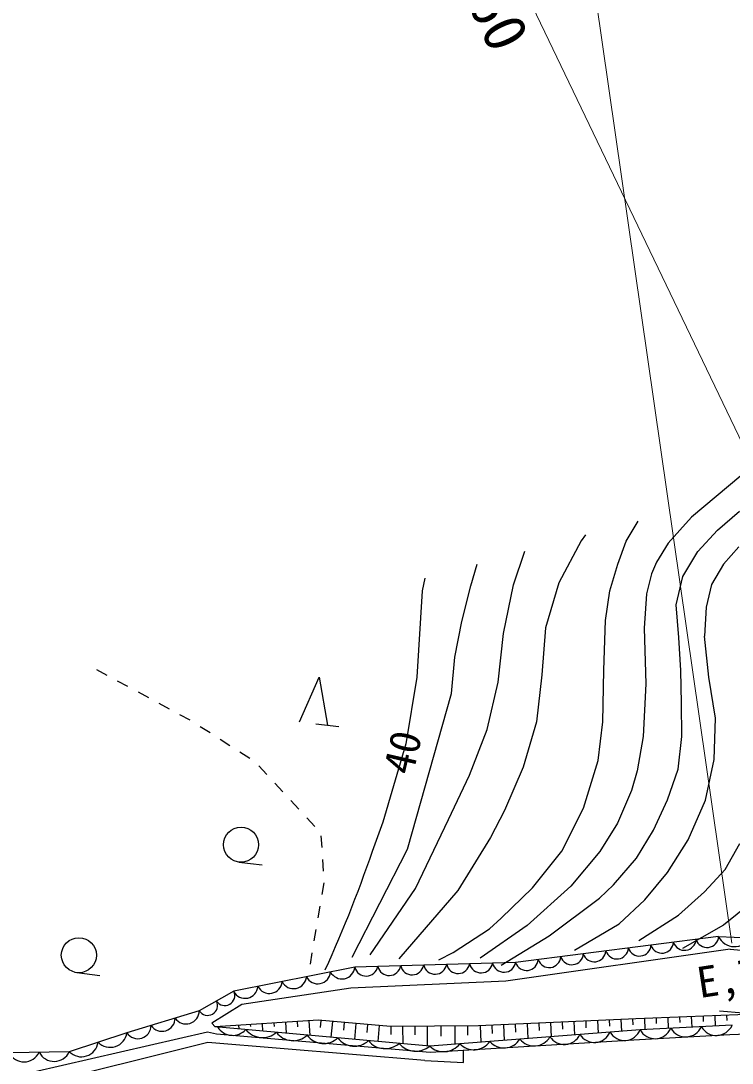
# Model space of a CAD drawing. Units: millimetres, scale not verified. Extents: x 40000 to 680000, y 20000 to 380000.
# Drawn here: x 215898 to 246174, y 274390 to 318786 of the extents above; entities that cross this region are included whole.
import ezdxf
from ezdxf.enums import TextEntityAlignment as Align

# ---------------------------------------------------------------- set-up
doc = ezdxf.new("R2010")
doc.units = ezdxf.units.MM
doc.header["$LTSCALE"] = 1000
doc.layers.add('M-BGD', color=7, linetype='Continuous', lineweight=25)
doc.layers.add('M-STR-HTXT', color=7, linetype='Continuous', lineweight=13)
doc.styles.add('ＭＳ ゴシック', font='')
doc.styles.get('ＭＳ ゴシック').set_extended_font_data('MS Gothic')

msp = doc.modelspace()

# ---------------------------------------------------------------- linework, layer by layer
at = {"layer": 'M-BGD'}
for p, q in [((247070, 299849), (244438, 297646)), ((247070, 299849), (244438, 297646)), ((245546, 297094), (246488, 297904)), ((245546, 297094), (246488, 297904)), ((241665, 296617), (242169, 297477)), ((241665, 296617), (242169, 297477)), ((244438, 297646), (243454, 296535)), ((244438, 297646), (243454, 296535)), ((244707, 296177), (245546, 297094)), ((244707, 296177), (245546, 297094)), ((239743, 296636), (238790, 294851)), ((239743, 296636), (238790, 294851)), ((239928, 296889), (239743, 296636)), ((241315, 295650), (241665, 296617)), ((241315, 295650), (241665, 296617)), ((236862, 294761), (237355, 296195)), ((243454, 296535), (242959, 295727)), ((243454, 296535), (242959, 295727)), ((244070, 295114), (244707, 296177)), ((244070, 295114), (244707, 296177)), ((246465, 296383), (245802, 295641)), ((246465, 296383), (245802, 295641)), ((242959, 295727), (242748, 295228)), ((242959, 295727), (242748, 295228)), ((235046, 294726), (235320, 295647)), ((240962, 294513), (241315, 295650)), ((240962, 294513), (241315, 295650)), ((245802, 295641), (245299, 294782)), ((245802, 295641), (245299, 294782)), ((233086, 295045), (232985, 294505)), ((238790, 294851), (238236, 292938)), ((238790, 294851), (238236, 292938)), ((242748, 295228), (242535, 294387)), ((242748, 295228), (242535, 294387)), ((243787, 293908), (244070, 295114)), ((243787, 293908), (244070, 295114)), ((232985, 294505), (232758, 290837)), ((234674, 293202), (235046, 294726)), ((236438, 292690), (236862, 294761)), ((236438, 292690), (236862, 294761)), ((240778, 293249), (240962, 294513)), ((240778, 293249), (240962, 294513)), ((242535, 294387), (242428, 292915)), ((242535, 294387), (242428, 292915)), ((245299, 294782), (245068, 293817)), ((245299, 294782), (245068, 293817)), ((243905, 292515), (243787, 293908)), ((243905, 292515), (243787, 293908)), ((245068, 293817), (244993, 292584)), ((245068, 293817), (244993, 292584)), ((234363, 291681), (234674, 293202)), ((234363, 291681), (234674, 293202)), ((240717, 291127), (240778, 293249)), ((240717, 291127), (240778, 293249)), ((236211, 290614), (236438, 292690)), ((236211, 290614), (236438, 292690)), ((238236, 292938), (238068, 290930)), ((238236, 292938), (238068, 290930)), ((242428, 292915), (242495, 290545)), ((242428, 292915), (242495, 290545)), ((245185, 290829), (244993, 292584)), ((245185, 290829), (244993, 292584)), ((243983, 291116), (243905, 292515)), ((243983, 291116), (243905, 292515)), ((234227, 290135), (234363, 291681)), ((234227, 290135), (234363, 291681)), ((219571, 290904), (219134, 291140)), ((227759, 288929), (228592, 290831)), ((228592, 290831), (228943, 288785)), ((232758, 290837), (232291, 287990)), ((232758, 290837), (232291, 287990)), ((238068, 290930), (237839, 288933)), ((238068, 290930), (237839, 288933)), ((240664, 288927), (240717, 291127)), ((240664, 288927), (240717, 291127)), ((244021, 289718), (243983, 291116)), ((244021, 289718), (243983, 291116)), ((245466, 289079), (245185, 290829)), ((245466, 289079), (245185, 290829)), ((220455, 290427), (220018, 290663)), ((235747, 288601), (236211, 290614)), ((235747, 288601), (236211, 290614)), ((242495, 290545), (242391, 288298)), ((242495, 290545), (242391, 288298)), ((221338, 289950), (220901, 290186)), ((232355, 283510), (234227, 290135)), ((232355, 283510), (234227, 290135)), ((222222, 289473), (221785, 289709)), ((244030, 288308), (244021, 289718)), ((244030, 288308), (244021, 289718)), ((223106, 288995), (222668, 289232)), ((245408, 287321), (245466, 289079)), ((245408, 287321), (245466, 289079)), ((223951, 288454), (223533, 288722)), ((228450, 288845), (229437, 288725)), ((234995, 286650), (235747, 288601)), ((234995, 286650), (235747, 288601)), ((237839, 288933), (237280, 287003)), ((237839, 288933), (237280, 287003)), ((240474, 287278), (240664, 288927)), ((240474, 287278), (240664, 288927)), ((224795, 287910), (224378, 288179)), ((242391, 288298), (242134, 286840)), ((242391, 288298), (242134, 286840)), ((243877, 286918), (244030, 288308)), ((243877, 286918), (244030, 288308)), ((232291, 287990), (231302, 284656)), ((232291, 287990), (231302, 284656)), ((225639, 287366), (225222, 287635)), ((239852, 285255), (240474, 287278)), ((239852, 285255), (240474, 287278)), ((245042, 285590), (245408, 287321)), ((245042, 285590), (245408, 287321)), ((226370, 286686), (226034, 287053)), ((237280, 287003), (236481, 285158)), ((237280, 287003), (236481, 285158)), ((242134, 286840), (241894, 286009)), ((242134, 286840), (241894, 286009)), ((243420, 285603), (243877, 286918)), ((243420, 285603), (243877, 286918)), ((234095, 284773), (234995, 286650)), ((234095, 284773), (234995, 286650)), ((227050, 285948), (226713, 286314)), ((241894, 286009), (241293, 284618)), ((241894, 286009), (241293, 284618)), ((227729, 285209), (227393, 285575)), ((242822, 284321), (243420, 285603)), ((242822, 284321), (243420, 285603)), ((244298, 283899), (245042, 285590)), ((244298, 283899), (245042, 285590)), ((236481, 285158), (235894, 284006)), ((236481, 285158), (235894, 284006)), ((238931, 283424), (239852, 285255)), ((238931, 283424), (239852, 285255)), ((228410, 284470), (228073, 284835)), ((231302, 284656), (230852, 283407)), ((231302, 284656), (230852, 283407)), ((232700, 281833), (234095, 284773)), ((232700, 281833), (234095, 284773)), ((241293, 284618), (240545, 283412)), ((241293, 284618), (240545, 283412)), ((242108, 283119), (242822, 284321)), ((242108, 283119), (242822, 284321)), ((228717, 283572), (228687, 284069)), ((235894, 284006), (234503, 281738)), ((235894, 284006), (234503, 281738)), ((243426, 282512), (244298, 283899)), ((243426, 282512), (244298, 283899)), ((245871, 282632), (246501, 283746)), ((245871, 282632), (246501, 283746)), ((229997, 278908), (232355, 283510)), ((229997, 278908), (232355, 283510)), ((230852, 283407), (230733, 283065)), ((230852, 283407), (230733, 283065)), ((237680, 281857), (238931, 283424)), ((237680, 281857), (238931, 283424)), ((240545, 283412), (239308, 281933)), ((240545, 283412), (239308, 281933)), ((225182, 282955), (226169, 282835)), ((225182, 282955), (226169, 282835)), ((228779, 282570), (228749, 283066)), ((230733, 283065), (230612, 282724)), ((230733, 283065), (230612, 282724)), ((241123, 281981), (242108, 283119)), ((241123, 281981), (242108, 283119)), ((230489, 282383), (230363, 282041)), ((230489, 282383), (230363, 282041)), ((230612, 282724), (230489, 282383)), ((230612, 282724), (230489, 282383)), ((242460, 281353), (243426, 282512)), ((242460, 281353), (243426, 282512)), ((245004, 281686), (245871, 282632)), ((245004, 281686), (245871, 282632)), ((228727, 281574), (228811, 282064)), ((230363, 282041), (230235, 281702)), ((230363, 282041), (230235, 281702)), ((239308, 281933), (237451, 280249)), ((239308, 281933), (237451, 280249)), ((240521, 281412), (241123, 281981)), ((240521, 281412), (241123, 281981)), ((230235, 281702), (230105, 281361)), ((230235, 281702), (230105, 281361)), ((230764, 279002), (232700, 281833)), ((230764, 279002), (232700, 281833)), ((234503, 281738), (231992, 278827)), ((234503, 281738), (231992, 278827)), ((236346, 280561), (237680, 281857)), ((236346, 280561), (237680, 281857)), ((243885, 280700), (245004, 281686)), ((243885, 280700), (245004, 281686)), ((228558, 280584), (228642, 281075)), ((230105, 281361), (229972, 281023)), ((230105, 281361), (229972, 281023)), ((238392, 279813), (240521, 281412)), ((238392, 279813), (240521, 281412)), ((241359, 280318), (242460, 281353)), ((241359, 280318), (242460, 281353)), ((246971, 281211), (245805, 280267)), ((246971, 281211), (245805, 280267)), ((229838, 280685), (229701, 280348)), ((229838, 280685), (229701, 280348)), ((229972, 281023), (229838, 280685)), ((229972, 281023), (229838, 280685)), ((242203, 279617), (243885, 280700)), ((242203, 279617), (243885, 280700)), ((229701, 280348), (229563, 280011)), ((229701, 280348), (229563, 280011)), ((237451, 280249), (235443, 278866)), ((237451, 280249), (235443, 278866)), ((235844, 280109), (236346, 280561)), ((235844, 280109), (236346, 280561)), ((239470, 279197), (241359, 280318)), ((239470, 279197), (241359, 280318)), ((245805, 280267), (244061, 279267)), ((245805, 280267), (244061, 279267)), ((228389, 279594), (228473, 280084)), ((229563, 280011), (229422, 279676)), ((229563, 280011), (229422, 279676)), ((234296, 279105), (235844, 280109)), ((234296, 279105), (235844, 280109)), ((236347, 278557), (238392, 279813)), ((236347, 278557), (238392, 279813)), ((245599, 279781), (236958, 278677)), ((245599, 279781), (246928, 279728)), ((229279, 279342), (229134, 279010)), ((229279, 279342), (229134, 279010)), ((229422, 279676), (229279, 279342)), ((229422, 279676), (229279, 279342)), ((228220, 278605), (228304, 279094)), ((229134, 279010), (228988, 278679)), ((229134, 279010), (228988, 278679)), ((233689, 278784), (234296, 279105)), ((233689, 278784), (234296, 279105)), ((246090, 279245), (236539, 277879)), ((246090, 279245), (247777, 279083)), ((230110, 278482), (224958, 277451)), ((228988, 278679), (228834, 278352)), ((228988, 278679), (228834, 278352)), ((236958, 278677), (230110, 278482)), ((218275, 278249), (219262, 278129)), ((229950, 277589), (225301, 276884)), ((236539, 277879), (229950, 277589)), ((224958, 277451), (223490, 276622)), ((223490, 276622), (220415, 275683)), ((225301, 276884), (224021, 276087)), ((246637, 276521), (245641, 276609)), ((228554, 276222), (224168, 275939)), ((227661, 276165), (227676, 275931)), ((228160, 276197), (228200, 275574)), ((231629, 275956), (228554, 276222)), ((228659, 276213), (228632, 275902)), ((229157, 276170), (229098, 275493)), ((242068, 276283), (235383, 275973)), ((239440, 276161), (239467, 275593)), ((239940, 276184), (239953, 275900)), ((240439, 276207), (240464, 275671)), ((240939, 276230), (240951, 275962)), ((241438, 276253), (241462, 275749)), ((241938, 276277), (241950, 276024)), ((247135, 276477), (242068, 276283)), ((242437, 276297), (242456, 275820)), ((242937, 276316), (242946, 276078)), ((243437, 276335), (243454, 275870)), ((243936, 276354), (243945, 276122)), ((244436, 276373), (244453, 275920)), ((244936, 276392), (244944, 276166)), ((245435, 276412), (245452, 275969)), ((245935, 276431), (245943, 276210)), ((223835, 275704), (215199, 273729)), ((224220, 275623), (223835, 275704)), ((224168, 275939), (224021, 276087)), ((233300, 275112), (224168, 275939)), ((225166, 276004), (225176, 275848)), ((225665, 276036), (225670, 275958)), ((226164, 276068), (226184, 275757)), ((226663, 276100), (226673, 275945)), ((227162, 276132), (227192, 275666)), ((229655, 276127), (229626, 275788)), ((230153, 276084), (230094, 275403)), ((230652, 276040), (230622, 275700)), ((231150, 275997), (231090, 275313)), ((235383, 275973), (231629, 275956)), ((231648, 275956), (231649, 275612)), ((232148, 275958), (232151, 275217)), ((232667, 275961), (232669, 275590)), ((233186, 275963), (233190, 275122)), ((242255, 275810), (233300, 275112)), ((233774, 275966), (233776, 275545)), ((234363, 275968), (234366, 275196)), ((234904, 275971), (234906, 275585)), ((235445, 275976), (235477, 275282)), ((235944, 275999), (235960, 275652)), ((236444, 276022), (236474, 275360)), ((236943, 276045), (236958, 275714)), ((237443, 276068), (237472, 275438)), ((237942, 276092), (237957, 275776)), ((238442, 276115), (238469, 275515)), ((238941, 276138), (238955, 275838)), ((246174, 276005), (242255, 275810)), ((250222, 275777), (246082, 275591)), ((223856, 275263), (215631, 273223)), ((220415, 275683), (217959, 274876)), ((233099, 274503), (223856, 275263)), ((233326, 274839), (224220, 275623)), ((242226, 275378), (233326, 274839)), ((246082, 275591), (242226, 275378)), ((217959, 274876), (215397, 274833)), ((234740, 274412), (234743, 274925)), ((233099, 274503), (234740, 274412))]:
    msp.add_line(p, q, dxfattribs=at)
for centre in [(225272, 283695), (225272, 283695), (218366, 278989), (218366, 278989)]:
    msp.add_circle(centre, 746, dxfattribs=at)
for centre, radius, start, end in [((245107, 279812), 493, 198.1375, 356.4345), ((246278, 280107), 753, 205.6421, 329.7573), ((241267, 279321), 493, 198.1375, 356.4345), ((242227, 279444), 493, 198.1375, 356.4345), ((243187, 279567), 493, 198.1375, 356.4345), ((244147, 279689), 493, 198.1375, 356.4345), ((238387, 278953), 493, 198.1375, 356.4345), ((239347, 279076), 493, 198.1375, 356.4345), ((240307, 279198), 493, 198.1375, 356.4345), ((229566, 278522), 545, 206.7601, 355.8909), ((230596, 278596), 499, 193.0986, 350.1495), ((231575, 278623), 499, 193.0986, 350.1495), ((232553, 278651), 499, 193.0986, 350.1495), ((233531, 278679), 499, 193.0986, 350.1495), ((234510, 278707), 499, 193.0986, 350.1495), ((235488, 278734), 499, 193.0986, 350.1495), ((236466, 278762), 499, 193.0986, 350.1495), ((237427, 278830), 493, 198.1375, 356.4345), ((227506, 278109), 545, 206.7601, 355.8909), ((228536, 278315), 545, 206.7601, 355.8909), ((225445, 277696), 545, 206.7601, 355.8909), ((226475, 277902), 545, 206.7601, 355.8909), ((223846, 276848), 422, 212.4376, 26.4484), ((224581, 277263), 422, 212.4376, 26.4484), ((222931, 276618), 559, 213.513, 0.4478), ((221906, 276305), 559, 213.513, 0.4478), ((220881, 275991), 559, 213.513, 0.4478), ((224913, 276327), 754, 211.7541, 317.8979), ((226182, 276387), 907, 218.5895, 311.0625), ((227482, 276221), 874, 216.3214, 313.3306), ((240310, 275992), 722, 211.8186, 337.0941), ((241591, 276070), 713, 210.2724, 338.6403), ((242892, 276157), 726, 208.5571, 337.1307), ((244198, 276243), 735, 210.0301, 335.6578), ((245504, 276301), 732, 209.5088, 336.179), ((218472, 275384), 722, 224.6658, 351.7062), ((219700, 275787), 722, 224.6658, 351.7062), ((228786, 276098), 871, 216.0979, 313.5541), ((230092, 275994), 880, 216.7659, 312.8861), ((231400, 275917), 909, 218.7177, 310.9342), ((235177, 275798), 837, 224.4225, 324.4901), ((236461, 275834), 798, 220.8941, 328.0186), ((237744, 275896), 776, 218.6369, 330.2757), ((239028, 275927), 739, 214.2124, 334.7002), ((216032, 275157), 713, 206.9975, 334.9205), ((217313, 275178), 713, 206.9975, 334.9205), ((232708, 275831), 932, 220.1474, 309.5045), ((233894, 275750), 871, 227.0419, 321.8707)]:
    msp.add_arc(centre, radius, start, end, dxfattribs=at)
at = {"layer": 'M-STR-HTXT'}
for p, q in [((246159, 279495), (238007, 336203)), ((259867, 273112), (235421, 324098))]:
    msp.add_line(p, q, dxfattribs=at)

# ---------------------------------------------------------------- texts
at = {"layer": 'M-BGD', "style": 'ＭＳ ゴシック'}
for s, rotation, p in [('40', 77.054, (232966, 286521)), ('E,T', 8.702, (244855, 276768))]:
    msp.add_text(s, height=1320, rotation=rotation, dxfattribs=at).set_placement(p, align=Align.BOTTOM_LEFT)
at = {"layer": 'M-STR-HTXT', "style": 'ＭＳ ゴシック'}
msp.add_text('R=160', height=1833, rotation=295.616, dxfattribs=at).set_placement((232767, 322700), align=Align.BOTTOM_LEFT)

doc.saveas('drawing.dxf')
